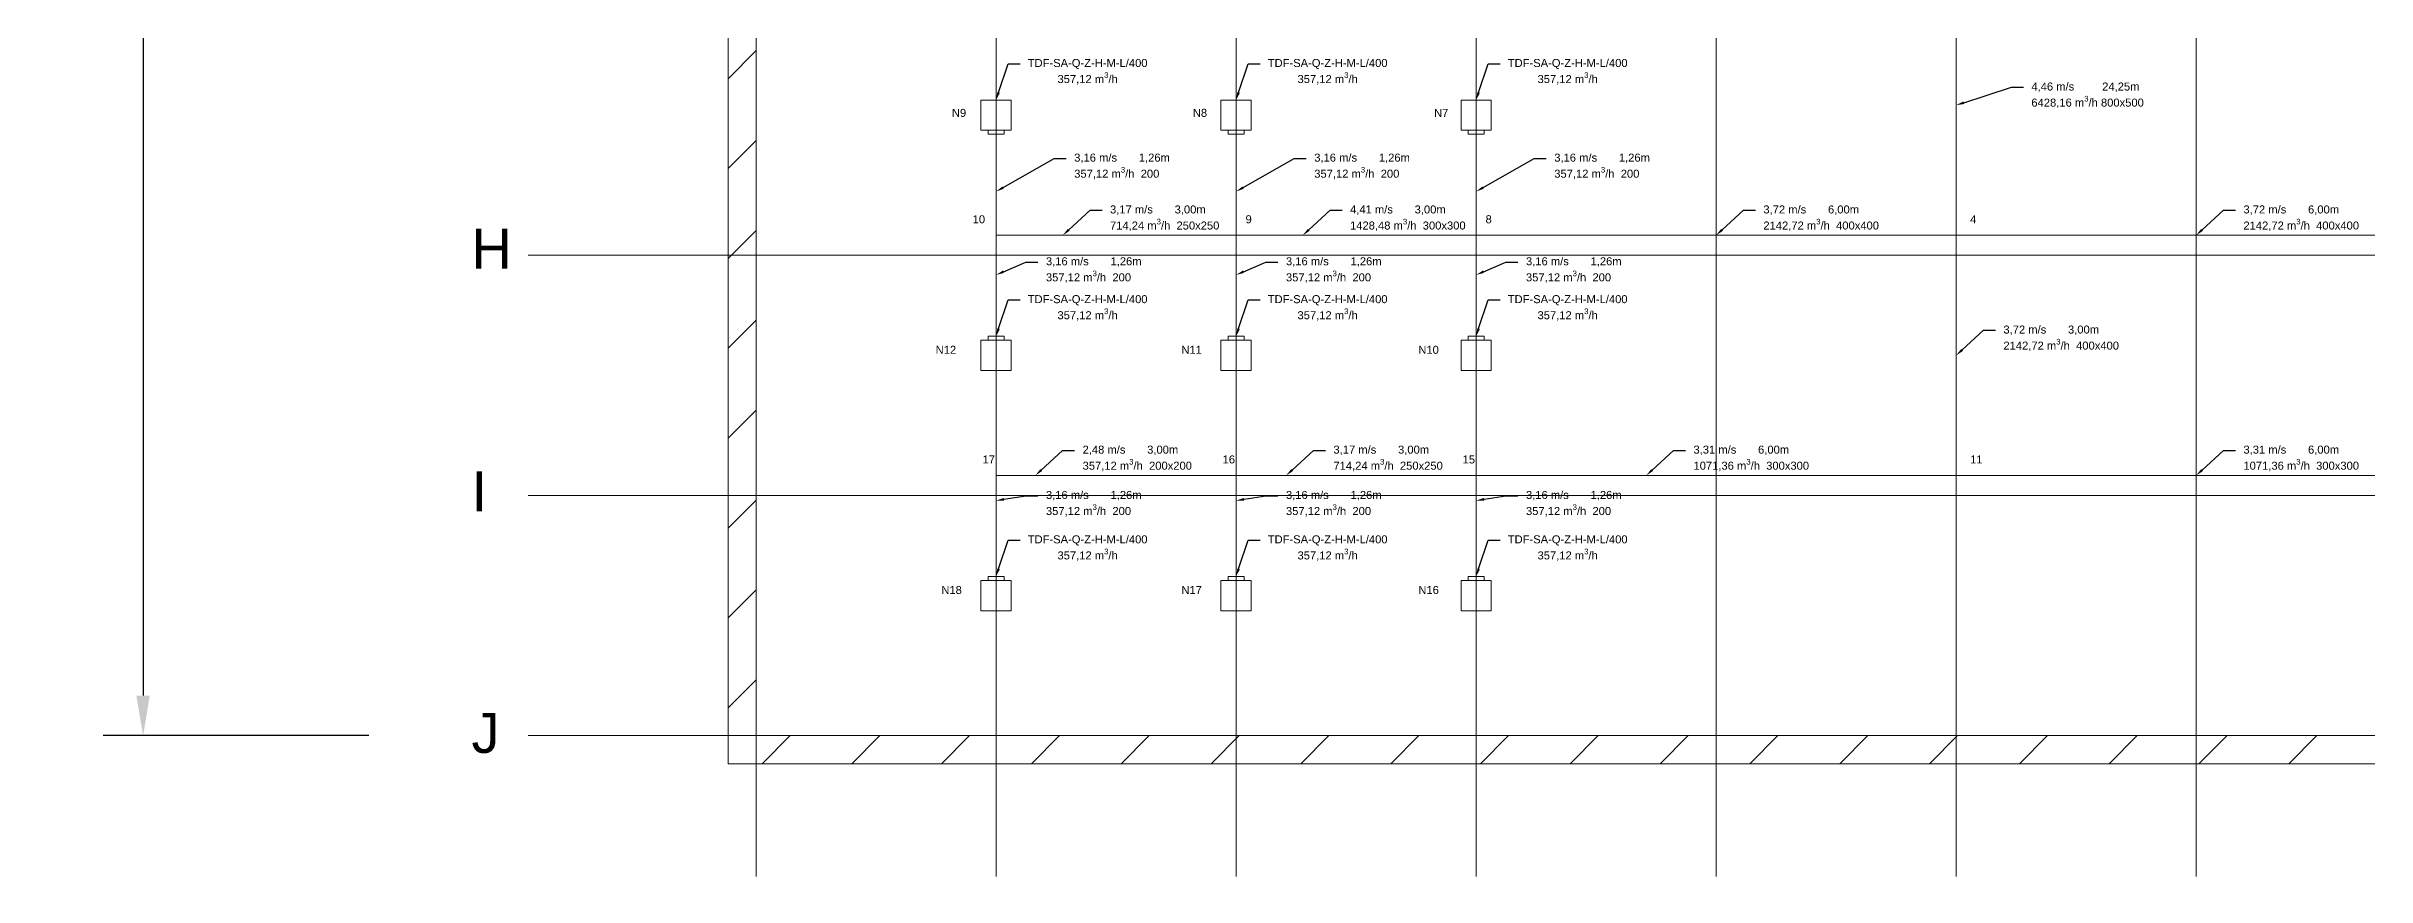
# Model space of a CAD drawing. Header units: millimetres. Extents: x 59762 to 60194, y -87842 to -87548.
# Drawn here: x 59816.6 to 59845.6, y -87729.94 to -87719.57 of the extents above; entities that cross this region are included whole.
import ezdxf
from ezdxf import colors
from ezdxf.entities.mleader import LeaderData, LeaderLine
from ezdxf.math import Vec2, Vec3

# ---------------------------------------------------------------- set-up
doc = ezdxf.new("R2010")
doc.units = ezdxf.units.MM
doc.linetypes.add('JIS_02_1.2', pattern=[2.5, 1.25, -1.25])
for name, color, linetype, lineweight in [('instalacja nawiewna', 150, 'Continuous', 20), ('Nawiew opis', 150, 'Continuous', 20), ('opisy', 7, 'Continuous', 13), ('wymiary', 7, 'Continuous', 13)]:
    doc.layers.add(name, color=color, linetype=linetype, lineweight=lineweight)
doc.layers.add('osie', color=7, linetype='JIS_02_1.2', lineweight=5, transparency=0.7)
doc.layers.add('podkład', color=7, linetype='Continuous', lineweight=13, transparency=0.7)
doc.styles.get("Standard").update_dxf_attribs({"font": 'arial.ttf', "height": 0.02})
doc.styles.add('styl1', font='arial.ttf', dxfattribs={"height": 0.08})
doc.dimstyles.new('wentylacja', dxfattribs={"dimscale": 0, "dimtxt": 0.5, "dimasz": 0.5, "dimexe": 0.5, "dimexo": 0.2, "dimtad": 1, "dimlfac": 100, "dimtxsty": 'styl1', "dimcen": 2.5, "dimadec": 0, "dimazin": 0, "dimtfac": 1, "dimtmove": 0, "dimatfit": 3, "dimfxl": 1, "dimarcsym": 0})

# ---------------------------------------------------------------- blocks, each defined once
blk = doc.blocks.new('*D14')
at = {"layer": 'Defpoints', "color": 0, "transparency": 16777216}
for p in [(59822.621, -87707.177), (59817.81, -87728.177), (59822.621, -87728.177)]:
    blk.add_point(p, dxfattribs=at)
at = {"layer": 'wymiary', "color": 0, "lineweight": -2, "transparency": 16777216}
for p, q in [((59820.631, -87707.177), (59817.31, -87707.177)), ((59817.81, -87707.677), (59817.81, -87727.677)), ((59820.631, -87728.177), (59817.31, -87728.177))]:
    blk.add_line(p, q, dxfattribs=at)
at = {"layer": 'wymiary', "color": 0, "transparency": 16777216}
for points in [[(59817.726, -87707.677), (59817.893, -87707.677), (59817.81, -87707.177)], [(59817.726, -87727.677), (59817.893, -87727.677), (59817.81, -87728.177)]]:
    blk.add_solid(points, dxfattribs=at)
at = {"layer": 'wymiary', "color": 0, "transparency": 16777216, "insert": (59816.929, -87717.677), "char_height": 0.5, "attachment_point": 5, "rotation": 90, "style": 'styl1'}
blk.add_mtext('2100', dxfattribs=at)

msp = doc.modelspace()

# ---------------------------------------------------------------- hatches: boundary and pattern name
at = {"layer": 'podkład'}
h = msp.add_hatch(dxfattribs=at)
h.set_pattern_fill('ANSI31', color=256, scale=0.25)
h.set_pattern_definition([(45, (56867.9775, -93721.4216), (-0.56126601, 0.56126601), [])])
h.paths.add_polyline_path([(59825.121205, -87728.526935), (59855.821205, -87728.526935), (59855.821205, -87706.826935), (59825.121205, -87706.826935)])
h.paths.add_polyline_path([(59825.471205, -87707.176935), (59837.231205, -87707.176935), (59837.231205, -87719.416935), (59843.711205, -87719.416935), (59843.711205, -87707.176935), (59855.471205, -87707.176935), (59855.471205, -87728.176935), (59825.471205, -87728.176935)], flags=16)
h.paths.add_polyline_path([(59837.471205, -87707.176935), (59843.471205, -87707.176935), (59843.471205, -87719.176935), (59837.471205, -87719.176935)], flags=16)

# ---------------------------------------------------------------- linework, layer by layer
at = {"layer": 'instalacja nawiewna', "ltscale": 20}
for p, q in [((59840.471205, -87721.926935), (59840.471205, -87718.676935)), ((59828.372205, -87720.665935), (59828.372205, -87720.615935)), ((59828.570205, -87720.665935), (59828.372205, -87720.665935)), ((59828.471205, -87721.926935), (59828.471205, -87720.665935)), ((59828.570205, -87720.615935), (59828.570205, -87720.665935)), ((59831.372205, -87720.665935), (59831.372205, -87720.615935)), ((59831.570205, -87720.665935), (59831.372205, -87720.665935)), ((59831.471205, -87721.926935), (59831.471205, -87720.665935)), ((59831.570205, -87720.615935), (59831.570205, -87720.665935)), ((59834.372205, -87720.665935), (59834.372205, -87720.615935)), ((59834.570205, -87720.665935), (59834.372205, -87720.665935)), ((59834.471205, -87721.926935), (59834.471205, -87720.665935)), ((59834.570205, -87720.615935), (59834.570205, -87720.665935)), ((59828.471205, -87723.187935), (59828.471205, -87721.926935)), ((59831.471205, -87721.926935), (59828.471205, -87721.926935)), ((59831.471205, -87723.187935), (59831.471205, -87721.926935)), ((59834.471205, -87721.926935), (59831.471205, -87721.926935)), ((59834.471205, -87723.187935), (59834.471205, -87721.926935)), ((59834.471205, -87721.926935), (59840.471205, -87721.926935)), ((59846.471205, -87721.926935), (59840.471205, -87721.926935)), ((59840.471205, -87724.926935), (59840.471205, -87721.926935)), ((59828.570205, -87723.187935), (59828.372205, -87723.187935)), ((59828.372205, -87723.187935), (59828.372205, -87723.237935)), ((59828.570205, -87723.237935), (59828.570205, -87723.187935)), ((59831.570205, -87723.187935), (59831.372205, -87723.187935)), ((59831.372205, -87723.187935), (59831.372205, -87723.237935)), ((59831.570205, -87723.237935), (59831.570205, -87723.187935)), ((59834.570205, -87723.187935), (59834.372205, -87723.187935)), ((59834.372205, -87723.187935), (59834.372205, -87723.237935)), ((59834.570205, -87723.237935), (59834.570205, -87723.187935)), ((59828.471205, -87726.187935), (59828.471205, -87724.926935)), ((59831.471205, -87724.926935), (59828.471205, -87724.926935)), ((59831.471205, -87726.187935), (59831.471205, -87724.926935)), ((59834.471205, -87724.926935), (59831.471205, -87724.926935)), ((59834.471205, -87724.926935), (59840.471205, -87724.926935)), ((59834.471205, -87726.187935), (59834.471205, -87724.926935)), ((59840.471205, -87724.926935), (59846.471205, -87724.926935)), ((59828.570205, -87726.187935), (59828.372205, -87726.187935)), ((59828.372205, -87726.187935), (59828.372205, -87726.237935)), ((59828.570205, -87726.237935), (59828.570205, -87726.187935)), ((59831.570205, -87726.187935), (59831.372205, -87726.187935)), ((59831.372205, -87726.187935), (59831.372205, -87726.237935)), ((59831.570205, -87726.237935), (59831.570205, -87726.187935)), ((59834.570205, -87726.187935), (59834.372205, -87726.187935)), ((59834.372205, -87726.187935), (59834.372205, -87726.237935)), ((59834.570205, -87726.237935), (59834.570205, -87726.187935))]:
    msp.add_line(p, q, dxfattribs=at)
for points in [[(59828.282205, -87720.237935), (59828.660205, -87720.237935), (59828.660205, -87720.615935), (59828.282205, -87720.615935)], [(59831.282205, -87720.237935), (59831.660205, -87720.237935), (59831.660205, -87720.615935), (59831.282205, -87720.615935)], [(59834.282205, -87720.237935), (59834.660205, -87720.237935), (59834.660205, -87720.615935), (59834.282205, -87720.615935)], [(59828.282205, -87723.237935), (59828.660205, -87723.237935), (59828.660205, -87723.615935), (59828.282205, -87723.615935)], [(59831.282205, -87723.237935), (59831.660205, -87723.237935), (59831.660205, -87723.615935), (59831.282205, -87723.615935)], [(59834.282205, -87723.237935), (59834.660205, -87723.237935), (59834.660205, -87723.615935), (59834.282205, -87723.615935)], [(59828.282205, -87726.237935), (59828.660205, -87726.237935), (59828.660205, -87726.615935), (59828.282205, -87726.615935)], [(59831.282205, -87726.237935), (59831.660205, -87726.237935), (59831.660205, -87726.615935), (59831.282205, -87726.615935)], [(59834.282205, -87726.237935), (59834.660205, -87726.237935), (59834.660205, -87726.615935), (59834.282205, -87726.615935)]]:
    msp.add_lwpolyline(points, close=True, dxfattribs=at)
at = {"layer": 'osie', "ltscale": 20}
for p, q in [((59825.471205, -87729.936935), (59825.471205, -87704.936935)), ((59825.471205, -87729.936935), (59825.471205, -87704.936935)), ((59828.471205, -87729.936935), (59828.471205, -87704.936935)), ((59831.471205, -87729.936935), (59831.471205, -87704.936935)), ((59834.471205, -87729.936935), (59834.471205, -87704.936935)), ((59837.471205, -87729.936935), (59837.471205, -87704.936935)), ((59840.471205, -87729.936935), (59840.471205, -87704.936935)), ((59843.471205, -87729.936935), (59843.471205, -87704.936935)), ((59843.471205, -87729.936935), (59843.471205, -87704.936935)), ((59822.621205, -87722.176935), (59857.621205, -87722.176935)), ((59822.621205, -87725.176935), (59857.621205, -87725.176935)), ((59822.621205, -87728.176935), (59857.621205, -87728.176935)), ((59822.621205, -87728.176935), (59857.621205, -87728.176935))]:
    msp.add_line(p, q, dxfattribs=at)
at = {"layer": 'podkład'}
msp.add_lwpolyline([(59825.121205, -87706.826935), (59855.821205, -87706.826935), (59855.821205, -87728.526935), (59825.121205, -87728.526935)], close=True, dxfattribs=at)
msp.add_lwpolyline([(59843.711205, -87707.176935), (59855.471205, -87707.176935), (59855.471205, -87728.176935), (59825.471205, -87728.176935), (59825.471205, -87707.176935)], dxfattribs=at)

# ---------------------------------------------------------------- texts
at = {"layer": 'instalacja nawiewna', "ltscale": 20, "insert": (59828.178337, -87721.676935), "char_height": 0.1, "attachment_point": 1, "style": 'styl1'}
msp.add_mtext_dynamic_manual_height_columns('10', width=0.2, gutter_width=1, heights=[0], dxfattribs=at)
at = {"layer": 'Nawiew opis', "ltscale": 20, "char_height": 0.1, "attachment_point": 1, "style": 'styl1'}
for s, insert in [('N9', (59827.918584, -87720.348181)), ('N8', (59830.930316, -87720.348181)), ('N7', (59833.945217, -87720.348181)), ('9', (59831.589089, -87721.676935)), ('8', (59834.589089, -87721.676935)), ('4', (59840.645597, -87721.676935)), ('N12', (59827.715827, -87723.307571)), ('N10', (59833.748797, -87723.307571)), ('N11', (59830.786736, -87723.307571)), ('17', (59828.302461, -87724.676935)), ('16', (59831.302461, -87724.676935)), ('15', (59834.302461, -87724.676935)), ('11', (59840.645597, -87724.676935)), ('N18', (59827.786736, -87726.307571)), ('N17', (59830.786736, -87726.307571)), ('N16', (59833.748797, -87726.307571))]:
    msp.add_mtext_dynamic_manual_height_columns(s, width=0.2, gutter_width=1, heights=[0], dxfattribs=dict(at, insert=insert))
at = {"layer": 'opisy', "char_height": 0.5, "attachment_point": 1}
for s, insert in [('H ', (59821.915283, -87721.846014)), ('I ', (59821.915283, -87724.875099)), ('J ', (59821.915283, -87727.892805))]:
    msp.add_mtext_dynamic_manual_height_columns(s, width=0.9375, gutter_width=4.6875, heights=[0], dxfattribs=dict(at, insert=insert))

# ---------------------------------------------------------------- dimensions: what is measured, and where the dimension line sits
at = {"layer": 'wymiary'}
dim = msp.add_linear_dim(base=(59817.809703, -87728.176935), p1=(59822.621205, -87707.176935), p2=(59822.621205, -87728.176935), angle=90, dimstyle='wentylacja', override={"dimscale": 1}, dxfattribs=at)
dim.commit()
dim.dimension.update_dxf_attribs({"geometry": '*D14', "text_midpoint": (59816.929417, -87717.676935)})

# ---------------------------------------------------------------- leaders
at = {"layer": 'Nawiew opis', "ltscale": 20}
ml = msp.add_multileader_mtext('Standard', dxfattribs=at)
ml.set_content('\\A1;TDF-SA-Q-Z-H-M-L/400\\P357,12 m{\\H0.7x;\\S3^ ;}/h', color=256, style='styl1')
ml.set_leader_properties()
ml.build(insert=Vec2(0, 0))
ml.multileader.update_dxf_attribs({"dogleg_length": 0.3, "arrow_head_size": 0.1})
ctx = ml.context
ctx.base_point, ctx.char_height, ctx.arrow_head_size, ctx.landing_gap_size, ctx.plane_origin = Vec3(59828.771205, -87719.784819), 0.1, 0.1, 0.1, Vec3(59828.720205, -87720.427935)
ctx.text_align_type = 1
notes = []
notes.append((ctx, [(0, (1, 1, 0), (59828.621205, -87719.784819), (1, 0), 0.15, [(0, [(59828.471205, -87720.237935)], 0, [])])]))
ctx.mtext.insert, ctx.mtext.alignment, ctx.mtext.flow_direction = Vec3(59829.615168, -87719.724928), 2, 5
ml = msp.add_multileader_mtext('Standard', dxfattribs=at)
ml.set_content('\\A1;TDF-SA-Q-Z-H-M-L/400\\P357,12 m{\\H0.7x;\\S3^ ;}/h', color=256, style='styl1')
ml.set_leader_properties()
ml.build(insert=Vec2(0, 0))
ml.multileader.update_dxf_attribs({"dogleg_length": 0.3, "arrow_head_size": 0.1})
ctx = ml.context
ctx.base_point, ctx.char_height, ctx.arrow_head_size, ctx.landing_gap_size, ctx.plane_origin = Vec3(59831.771205, -87719.784819), 0.1, 0.1, 0.1, Vec3(59831.720205, -87720.427935)
ctx.text_align_type = 1
notes.append((ctx, [(0, (1, 1, 0), (59831.621205, -87719.784819), (1, 0), 0.15, [(0, [(59831.471205, -87720.237935)], 0, [])])]))
ctx.mtext.insert, ctx.mtext.alignment, ctx.mtext.flow_direction = Vec3(59832.615168, -87719.724928), 2, 5
ml = msp.add_multileader_mtext('Standard', dxfattribs=at)
ml.set_content('\\A1;TDF-SA-Q-Z-H-M-L/400\\P357,12 m{\\H0.7x;\\S3^ ;}/h', color=256, style='styl1')
ml.set_leader_properties()
ml.build(insert=Vec2(0, 0))
ml.multileader.update_dxf_attribs({"dogleg_length": 0.3, "arrow_head_size": 0.1})
ctx = ml.context
ctx.base_point, ctx.char_height, ctx.arrow_head_size, ctx.landing_gap_size, ctx.plane_origin = Vec3(59834.771205, -87719.784819), 0.1, 0.1, 0.1, Vec3(59834.720205, -87720.427935)
ctx.text_align_type = 1
notes.append((ctx, [(0, (1, 1, 0), (59834.621205, -87719.784819), (1, 0), 0.15, [(0, [(59834.471205, -87720.237935)], 0, [])])]))
ctx.mtext.insert, ctx.mtext.alignment, ctx.mtext.flow_direction = Vec3(59835.615168, -87719.724928), 2, 5
ml = msp.add_multileader_mtext('Standard', dxfattribs=at)
ml.set_content('\\A1;4,46 m/s         24,25m\\P6428,16 m{\\H0.7x;\\S3^ ;}/h 800x500', color=256, style='styl1')
ml.set_leader_properties()
ml.build(insert=Vec2(0, 0))
ml.multileader.update_dxf_attribs({"dogleg_length": 0.15, "arrow_head_size": 0.1})
ctx = ml.context
ctx.base_point, ctx.char_height, ctx.arrow_head_size, ctx.landing_gap_size, ctx.plane_origin = Vec3(59841.310912, -87720.078918), 0.1, 0.1, 0.1, Vec3(59840.471205, -87720.301935)
notes.append((ctx, [(0, (1, 1, 0), (59841.160912, -87720.078918), (1, 0), 0.15, [(0, [(59840.471205, -87720.301935)], 0, [])])]))
ctx.mtext.insert, ctx.mtext.flow_direction = Vec3(59841.410912, -87720.019027), 5
ml = msp.add_multileader_mtext('Standard', dxfattribs=at)
ml.set_content('\\A1;3,16 m/s       1,26m\\P357,12 m{\\H0.7x;\\S3^ ;}/h  200', color=256, style='styl1')
ml.set_leader_properties()
ml.build(insert=Vec2(0, 0))
ml.multileader.update_dxf_attribs({"dogleg_length": 0.15, "arrow_head_size": 0.1})
ctx = ml.context
ctx.base_point, ctx.char_height, ctx.arrow_head_size, ctx.landing_gap_size, ctx.plane_origin = Vec3(59829.347748, -87720.966969), 0.1, 0.1, 0.1, Vec3(59828.471205, -87721.380906)
notes.append((ctx, [(0, (1, 1, 0), (59829.197748, -87720.966969), (1, 0), 0.15, [(0, [(59828.471205, -87721.380906)], 0, [])])]))
ctx.mtext.insert, ctx.mtext.flow_direction = Vec3(59829.447748, -87720.907078), 5
ml = msp.add_multileader_mtext('Standard', dxfattribs=at)
ml.set_content('\\A1;3,16 m/s       1,26m\\P357,12 m{\\H0.7x;\\S3^ ;}/h  200', color=256, style='styl1')
ml.set_leader_properties()
ml.build(insert=Vec2(0, 0))
ml.multileader.update_dxf_attribs({"dogleg_length": 0.15, "arrow_head_size": 0.1})
ctx = ml.context
ctx.base_point, ctx.char_height, ctx.arrow_head_size, ctx.landing_gap_size, ctx.plane_origin = Vec3(59832.347748, -87720.966969), 0.1, 0.1, 0.1, Vec3(59831.471205, -87721.380906)
notes.append((ctx, [(0, (1, 1, 0), (59832.197748, -87720.966969), (1, 0), 0.15, [(0, [(59831.471205, -87721.380906)], 0, [])])]))
ctx.mtext.insert, ctx.mtext.flow_direction = Vec3(59832.447748, -87720.907078), 5
ml = msp.add_multileader_mtext('Standard', dxfattribs=at)
ml.set_content('\\A1;3,16 m/s       1,26m\\P357,12 m{\\H0.7x;\\S3^ ;}/h  200', color=256, style='styl1')
ml.set_leader_properties()
ml.build(insert=Vec2(0, 0))
ml.multileader.update_dxf_attribs({"dogleg_length": 0.15, "arrow_head_size": 0.1})
ctx = ml.context
ctx.base_point, ctx.char_height, ctx.arrow_head_size, ctx.landing_gap_size, ctx.plane_origin = Vec3(59835.347748, -87720.966969), 0.1, 0.1, 0.1, Vec3(59834.471205, -87721.380906)
notes.append((ctx, [(0, (1, 1, 0), (59835.197748, -87720.966969), (1, 0), 0.15, [(0, [(59834.471205, -87721.380906)], 0, [])])]))
ctx.mtext.insert, ctx.mtext.flow_direction = Vec3(59835.447748, -87720.907078), 5
ml = msp.add_multileader_mtext('Standard', dxfattribs=at)
ml.set_content('\\A1;3,17 m/s       3,00m\\P714,24 m{\\H0.7x;\\S3^ ;}/h  250x250', color=256, style='styl1')
ml.set_leader_properties()
ml.build(insert=Vec2(0, 0))
ml.multileader.update_dxf_attribs({"dogleg_length": 0.15, "arrow_head_size": 0.1})
ctx = ml.context
ctx.base_point, ctx.char_height, ctx.arrow_head_size, ctx.landing_gap_size, ctx.plane_origin = Vec3(59829.795254, -87721.614276), 0.1, 0.1, 0.1, Vec3(59829.971205, -87721.926935)
notes.append((ctx, [(0, (1, 1, 0), (59829.645254, -87721.614276), (1, 0), 0.15, [(0, [(59829.305022, -87721.926935)], 0, [])])]))
ctx.mtext.insert, ctx.mtext.flow_direction = Vec3(59829.895254, -87721.554385), 5
ml = msp.add_multileader_mtext('Standard', dxfattribs=at)
ml.set_content('\\A1;4,41 m/s       3,00m\\P1428,48 m{\\H0.7x;\\S3^ ;}/h  300x300', color=256, style='styl1')
ml.set_leader_properties()
ml.build(insert=Vec2(0, 0))
ml.multileader.update_dxf_attribs({"dogleg_length": 0.15, "arrow_head_size": 0.1})
ctx = ml.context
ctx.base_point, ctx.char_height, ctx.arrow_head_size, ctx.landing_gap_size, ctx.plane_origin = Vec3(59832.795254, -87721.614276), 0.1, 0.1, 0.1, Vec3(59832.971205, -87721.926935)
notes.append((ctx, [(0, (1, 1, 0), (59832.645254, -87721.614276), (1, 0), 0.15, [(0, [(59832.305022, -87721.926935)], 0, [])])]))
ctx.mtext.insert, ctx.mtext.flow_direction = Vec3(59832.895254, -87721.554385), 5
ml = msp.add_multileader_mtext('Standard', dxfattribs=at)
ml.set_content('\\A1;3,72 m/s       6,00m\\P2142,72 m{\\H0.7x;\\S3^ ;}/h  400x400', color=256, style='styl1')
ml.set_leader_properties()
ml.build(insert=Vec2(0, 0))
ml.multileader.update_dxf_attribs({"dogleg_length": 0.15, "arrow_head_size": 0.1})
ctx = ml.context
ctx.base_point, ctx.char_height, ctx.arrow_head_size, ctx.landing_gap_size, ctx.plane_origin = Vec3(59837.961436, -87721.614276), 0.1, 0.1, 0.1, Vec3(59838.137387, -87721.926935)
notes.append((ctx, [(0, (1, 1, 0), (59837.811436, -87721.614276), (1, 0), 0.15, [(0, [(59837.471205, -87721.926935)], 0, [])])]))
ctx.mtext.insert, ctx.mtext.flow_direction = Vec3(59838.061436, -87721.554385), 5
ml = msp.add_multileader_mtext('Standard', dxfattribs=at)
ml.set_content('\\A1;3,72 m/s       6,00m\\P2142,72 m{\\H0.7x;\\S3^ ;}/h  400x400', color=256, style='styl1')
ml.set_leader_properties()
ml.build(insert=Vec2(0, 0))
ml.multileader.update_dxf_attribs({"dogleg_length": 0.15, "arrow_head_size": 0.1})
ctx = ml.context
ctx.base_point, ctx.char_height, ctx.arrow_head_size, ctx.landing_gap_size, ctx.plane_origin = Vec3(59843.961436, -87721.614276), 0.1, 0.1, 0.1, Vec3(59844.137387, -87721.926935)
notes.append((ctx, [(0, (1, 1, 0), (59843.811436, -87721.614276), (1, 0), 0.15, [(0, [(59843.471205, -87721.926935)], 0, [])])]))
ctx.mtext.insert, ctx.mtext.flow_direction = Vec3(59844.061436, -87721.554385), 5
ml = msp.add_multileader_mtext('Standard', dxfattribs=at)
ml.set_content('\\A1;3,16 m/s       1,26m\\P357,12 m{\\H0.7x;\\S3^ ;}/h  200', color=256, style='styl1')
ml.set_leader_properties()
ml.build(insert=Vec2(0, 0))
ml.multileader.update_dxf_attribs({"dogleg_length": 0.15, "arrow_head_size": 0.1})
ctx = ml.context
ctx.base_point, ctx.char_height, ctx.arrow_head_size, ctx.landing_gap_size, ctx.plane_origin = Vec3(59828.994194, -87722.261544), 0.1, 0.1, 0.1, Vec3(59828.471205, -87722.421928)
notes.append((ctx, [(0, (1, 1, 0), (59828.844194, -87722.261544), (1, 0), 0.15, [(0, [(59828.471205, -87722.421928)], 0, [])])]))
ctx.mtext.insert, ctx.mtext.flow_direction = Vec3(59829.094194, -87722.201653), 5
ml = msp.add_multileader_mtext('Standard', dxfattribs=at)
ml.set_content('\\A1;3,16 m/s       1,26m\\P357,12 m{\\H0.7x;\\S3^ ;}/h  200', color=256, style='styl1')
ml.set_leader_properties()
ml.build(insert=Vec2(0, 0))
ml.multileader.update_dxf_attribs({"dogleg_length": 0.15, "arrow_head_size": 0.1})
ctx = ml.context
ctx.base_point, ctx.char_height, ctx.arrow_head_size, ctx.landing_gap_size, ctx.plane_origin = Vec3(59831.994194, -87722.261544), 0.1, 0.1, 0.1, Vec3(59831.471205, -87722.421928)
notes.append((ctx, [(0, (1, 1, 0), (59831.844194, -87722.261544), (1, 0), 0.15, [(0, [(59831.471205, -87722.421928)], 0, [])])]))
ctx.mtext.insert, ctx.mtext.flow_direction = Vec3(59832.094194, -87722.201653), 5
ml = msp.add_multileader_mtext('Standard', dxfattribs=at)
ml.set_content('\\A1;3,16 m/s       1,26m\\P357,12 m{\\H0.7x;\\S3^ ;}/h  200', color=256, style='styl1')
ml.set_leader_properties()
ml.build(insert=Vec2(0, 0))
ml.multileader.update_dxf_attribs({"dogleg_length": 0.15, "arrow_head_size": 0.1})
ctx = ml.context
ctx.base_point, ctx.char_height, ctx.arrow_head_size, ctx.landing_gap_size, ctx.plane_origin = Vec3(59834.994194, -87722.261544), 0.1, 0.1, 0.1, Vec3(59834.471205, -87722.421928)
notes.append((ctx, [(0, (1, 1, 0), (59834.844194, -87722.261544), (1, 0), 0.15, [(0, [(59834.471205, -87722.421928)], 0, [])])]))
ctx.mtext.insert, ctx.mtext.flow_direction = Vec3(59835.094194, -87722.201653), 5
ml = msp.add_multileader_mtext('Standard', dxfattribs=at)
ml.set_content('\\A1;TDF-SA-Q-Z-H-M-L/400\\P357,12 m{\\H0.7x;\\S3^ ;}/h', color=256, style='styl1')
ml.set_leader_properties()
ml.build(insert=Vec2(0, 0))
ml.multileader.update_dxf_attribs({"dogleg_length": 0.3, "arrow_head_size": 0.1})
ctx = ml.context
ctx.base_point, ctx.char_height, ctx.arrow_head_size, ctx.landing_gap_size, ctx.plane_origin = Vec3(59828.771205, -87722.734819), 0.1, 0.1, 0.1, Vec3(59828.720205, -87723.377935)
ctx.text_align_type = 1
notes.append((ctx, [(0, (1, 1, 0), (59828.621205, -87722.734819), (1, 0), 0.15, [(0, [(59828.471205, -87723.187935)], 0, [])])]))
ctx.mtext.insert, ctx.mtext.alignment, ctx.mtext.flow_direction = Vec3(59829.615168, -87722.674928), 2, 5
ml = msp.add_multileader_mtext('Standard', dxfattribs=at)
ml.set_content('\\A1;TDF-SA-Q-Z-H-M-L/400\\P357,12 m{\\H0.7x;\\S3^ ;}/h', color=256, style='styl1')
ml.set_leader_properties()
ml.build(insert=Vec2(0, 0))
ml.multileader.update_dxf_attribs({"dogleg_length": 0.3, "arrow_head_size": 0.1})
ctx = ml.context
ctx.base_point, ctx.char_height, ctx.arrow_head_size, ctx.landing_gap_size, ctx.plane_origin = Vec3(59831.771205, -87722.734819), 0.1, 0.1, 0.1, Vec3(59831.720205, -87723.377935)
ctx.text_align_type = 1
notes.append((ctx, [(0, (1, 1, 0), (59831.621205, -87722.734819), (1, 0), 0.15, [(0, [(59831.471205, -87723.187935)], 0, [])])]))
ctx.mtext.insert, ctx.mtext.alignment, ctx.mtext.flow_direction = Vec3(59832.615168, -87722.674928), 2, 5
ml = msp.add_multileader_mtext('Standard', dxfattribs=at)
ml.set_content('\\A1;TDF-SA-Q-Z-H-M-L/400\\P357,12 m{\\H0.7x;\\S3^ ;}/h', color=256, style='styl1')
ml.set_leader_properties()
ml.build(insert=Vec2(0, 0))
ml.multileader.update_dxf_attribs({"dogleg_length": 0.3, "arrow_head_size": 0.1})
ctx = ml.context
ctx.base_point, ctx.char_height, ctx.arrow_head_size, ctx.landing_gap_size, ctx.plane_origin = Vec3(59834.771205, -87722.734819), 0.1, 0.1, 0.1, Vec3(59834.720205, -87723.377935)
ctx.text_align_type = 1
notes.append((ctx, [(0, (1, 1, 0), (59834.621205, -87722.734819), (1, 0), 0.15, [(0, [(59834.471205, -87723.187935)], 0, [])])]))
ctx.mtext.insert, ctx.mtext.alignment, ctx.mtext.flow_direction = Vec3(59835.615168, -87722.674928), 2, 5
ml = msp.add_multileader_mtext('Standard', dxfattribs=at)
ml.set_content('\\A1;3,72 m/s       3,00m\\P2142,72 m{\\H0.7x;\\S3^ ;}/h  400x400', color=256, style='styl1')
ml.set_leader_properties()
ml.build(insert=Vec2(0, 0))
ml.multileader.update_dxf_attribs({"dogleg_length": 0.15, "arrow_head_size": 0.1})
ctx = ml.context
ctx.base_point, ctx.char_height, ctx.arrow_head_size, ctx.landing_gap_size, ctx.plane_origin = Vec3(59840.961436, -87723.114276), 0.1, 0.1, 0.1, Vec3(59841.137387, -87723.426935)
notes.append((ctx, [(0, (1, 1, 0), (59840.811436, -87723.114276), (1, 0), 0.15, [(0, [(59840.471205, -87723.426935)], 0, [])])]))
ctx.mtext.insert, ctx.mtext.flow_direction = Vec3(59841.061436, -87723.054385), 5
ml = msp.add_multileader_mtext('Standard', dxfattribs=at)
ml.set_content('\\A1;2,48 m/s       3,00m\\P357,12 m{\\H0.7x;\\S3^ ;}/h  200x200', color=256, style='styl1')
ml.set_leader_properties()
ml.build(insert=Vec2(0, 0))
ml.multileader.update_dxf_attribs({"dogleg_length": 0.15, "arrow_head_size": 0.1})
ctx = ml.context
ctx.base_point, ctx.char_height, ctx.arrow_head_size, ctx.landing_gap_size, ctx.plane_origin = Vec3(59829.452257, -87724.614276), 0.1, 0.1, 0.1, Vec3(59829.628208, -87724.926935)
notes.append((ctx, [(0, (1, 1, 0), (59829.302257, -87724.614276), (1, 0), 0.15, [(0, [(59828.962025, -87724.926935)], 0, [])])]))
ctx.mtext.insert, ctx.mtext.flow_direction = Vec3(59829.552257, -87724.554385), 5
ml = msp.add_multileader_mtext('Standard', dxfattribs=at)
ml.set_content('\\A1;3,17 m/s       3,00m\\P714,24 m{\\H0.7x;\\S3^ ;}/h  250x250', color=256, style='styl1')
ml.set_leader_properties()
ml.build(insert=Vec2(0, 0))
ml.multileader.update_dxf_attribs({"dogleg_length": 0.15, "arrow_head_size": 0.1})
ctx = ml.context
ctx.base_point, ctx.char_height, ctx.arrow_head_size, ctx.landing_gap_size, ctx.plane_origin = Vec3(59832.587774, -87724.614276), 0.1, 0.1, 0.1, Vec3(59832.763725, -87724.926935)
notes.append((ctx, [(0, (1, 1, 0), (59832.437774, -87724.614276), (1, 0), 0.15, [(0, [(59832.097543, -87724.926935)], 0, [])])]))
ctx.mtext.insert, ctx.mtext.flow_direction = Vec3(59832.687774, -87724.554385), 5
ml = msp.add_multileader_mtext('Standard', dxfattribs=at)
ml.set_content('\\A1;3,31 m/s       6,00m\\P1071,36 m{\\H0.7x;\\S3^ ;}/h  300x300', color=256, style='styl1')
ml.set_leader_properties()
ml.build(insert=Vec2(0, 0))
ml.multileader.update_dxf_attribs({"dogleg_length": 0.15, "arrow_head_size": 0.1})
ctx = ml.context
ctx.base_point, ctx.char_height, ctx.arrow_head_size, ctx.landing_gap_size, ctx.plane_origin = Vec3(59837.087774, -87724.614276), 0.1, 0.1, 0.1, Vec3(59837.263725, -87724.926935)
notes.append((ctx, [(0, (1, 1, 0), (59836.937774, -87724.614276), (1, 0), 0.15, [(0, [(59836.597543, -87724.926935)], 0, [])])]))
ctx.mtext.insert, ctx.mtext.flow_direction = Vec3(59837.187774, -87724.554385), 5
ml = msp.add_multileader_mtext('Standard', dxfattribs=at)
ml.set_content('\\A1;3,31 m/s       6,00m\\P1071,36 m{\\H0.7x;\\S3^ ;}/h  300x300', color=256, style='styl1')
ml.set_leader_properties()
ml.build(insert=Vec2(0, 0))
ml.multileader.update_dxf_attribs({"dogleg_length": 0.15, "arrow_head_size": 0.1})
ctx = ml.context
ctx.base_point, ctx.char_height, ctx.arrow_head_size, ctx.landing_gap_size, ctx.plane_origin = Vec3(59843.961436, -87724.614276), 0.1, 0.1, 0.1, Vec3(59844.137387, -87724.926935)
notes.append((ctx, [(0, (1, 1, 0), (59843.811436, -87724.614276), (1, 0), 0.15, [(0, [(59843.471205, -87724.926935)], 0, [])])]))
ctx.mtext.insert, ctx.mtext.flow_direction = Vec3(59844.061436, -87724.554385), 5
ml = msp.add_multileader_mtext('Standard', dxfattribs=at)
ml.set_content('\\A1;3,16 m/s       1,26m\\P357,12 m{\\H0.7x;\\S3^ ;}/h  200', color=256, style='styl1')
ml.set_leader_properties()
ml.build(insert=Vec2(0, 0))
ml.multileader.update_dxf_attribs({"dogleg_length": 0.15, "arrow_head_size": 0.1})
ctx = ml.context
ctx.base_point, ctx.char_height, ctx.arrow_head_size, ctx.landing_gap_size, ctx.plane_origin = Vec3(59828.994194, -87725.180241), 0.1, 0.1, 0.1, Vec3(59828.471205, -87725.240625)
notes.append((ctx, [(0, (1, 1, 0), (59828.844194, -87725.180241), (1, 0), 0.15, [(0, [(59828.471205, -87725.240625)], 0, [])])]))
ctx.mtext.insert, ctx.mtext.flow_direction = Vec3(59829.094194, -87725.12035), 5
ml = msp.add_multileader_mtext('Standard', dxfattribs=at)
ml.set_content('\\A1;3,16 m/s       1,26m\\P357,12 m{\\H0.7x;\\S3^ ;}/h  200', color=256, style='styl1')
ml.set_leader_properties()
ml.build(insert=Vec2(0, 0))
ml.multileader.update_dxf_attribs({"dogleg_length": 0.15, "arrow_head_size": 0.1})
ctx = ml.context
ctx.base_point, ctx.char_height, ctx.arrow_head_size, ctx.landing_gap_size, ctx.plane_origin = Vec3(59831.994194, -87725.180241), 0.1, 0.1, 0.1, Vec3(59831.471205, -87725.240625)
notes.append((ctx, [(0, (1, 1, 0), (59831.844194, -87725.180241), (1, 0), 0.15, [(0, [(59831.471205, -87725.240625)], 0, [])])]))
ctx.mtext.insert, ctx.mtext.flow_direction = Vec3(59832.094194, -87725.12035), 5
ml = msp.add_multileader_mtext('Standard', dxfattribs=at)
ml.set_content('\\A1;3,16 m/s       1,26m\\P357,12 m{\\H0.7x;\\S3^ ;}/h  200', color=256, style='styl1')
ml.set_leader_properties()
ml.build(insert=Vec2(0, 0))
ml.multileader.update_dxf_attribs({"dogleg_length": 0.15, "arrow_head_size": 0.1})
ctx = ml.context
ctx.base_point, ctx.char_height, ctx.arrow_head_size, ctx.landing_gap_size, ctx.plane_origin = Vec3(59834.994194, -87725.180241), 0.1, 0.1, 0.1, Vec3(59834.471205, -87725.240625)
notes.append((ctx, [(0, (1, 1, 0), (59834.844194, -87725.180241), (1, 0), 0.15, [(0, [(59834.471205, -87725.240625)], 0, [])])]))
ctx.mtext.insert, ctx.mtext.flow_direction = Vec3(59835.094194, -87725.12035), 5
ml = msp.add_multileader_mtext('Standard', dxfattribs=at)
ml.set_content('\\A1;TDF-SA-Q-Z-H-M-L/400\\P357,12 m{\\H0.7x;\\S3^ ;}/h', color=256, style='styl1')
ml.set_leader_properties()
ml.build(insert=Vec2(0, 0))
ml.multileader.update_dxf_attribs({"dogleg_length": 0.3, "arrow_head_size": 0.1})
ctx = ml.context
ctx.base_point, ctx.char_height, ctx.arrow_head_size, ctx.landing_gap_size, ctx.plane_origin = Vec3(59828.771205, -87725.734819), 0.1, 0.1, 0.1, Vec3(59828.720205, -87726.377935)
ctx.text_align_type = 1
notes.append((ctx, [(0, (1, 1, 0), (59828.621205, -87725.734819), (1, 0), 0.15, [(0, [(59828.471205, -87726.187935)], 0, [])])]))
ctx.mtext.insert, ctx.mtext.alignment, ctx.mtext.flow_direction = Vec3(59829.615168, -87725.674928), 2, 5
ml = msp.add_multileader_mtext('Standard', dxfattribs=at)
ml.set_content('\\A1;TDF-SA-Q-Z-H-M-L/400\\P357,12 m{\\H0.7x;\\S3^ ;}/h', color=256, style='styl1')
ml.set_leader_properties()
ml.build(insert=Vec2(0, 0))
ml.multileader.update_dxf_attribs({"dogleg_length": 0.3, "arrow_head_size": 0.1})
ctx = ml.context
ctx.base_point, ctx.char_height, ctx.arrow_head_size, ctx.landing_gap_size, ctx.plane_origin = Vec3(59831.771205, -87725.734819), 0.1, 0.1, 0.1, Vec3(59831.720205, -87726.377935)
ctx.text_align_type = 1
notes.append((ctx, [(0, (1, 1, 0), (59831.621205, -87725.734819), (1, 0), 0.15, [(0, [(59831.471205, -87726.187935)], 0, [])])]))
ctx.mtext.insert, ctx.mtext.alignment, ctx.mtext.flow_direction = Vec3(59832.615168, -87725.674928), 2, 5
ml = msp.add_multileader_mtext('Standard', dxfattribs=at)
ml.set_content('\\A1;TDF-SA-Q-Z-H-M-L/400\\P357,12 m{\\H0.7x;\\S3^ ;}/h', color=256, style='styl1')
ml.set_leader_properties()
ml.build(insert=Vec2(0, 0))
ml.multileader.update_dxf_attribs({"dogleg_length": 0.3, "arrow_head_size": 0.1})
ctx = ml.context
ctx.base_point, ctx.char_height, ctx.arrow_head_size, ctx.landing_gap_size, ctx.plane_origin = Vec3(59834.771205, -87725.734819), 0.1, 0.1, 0.1, Vec3(59834.720205, -87726.377935)
ctx.text_align_type = 1
notes.append((ctx, [(0, (1, 1, 0), (59834.621205, -87725.734819), (1, 0), 0.15, [(0, [(59834.471205, -87726.187935)], 0, [])])]))
ctx.mtext.insert, ctx.mtext.alignment, ctx.mtext.flow_direction = Vec3(59835.615168, -87725.674928), 2, 5
for ctx, leaders in notes:
    for number, flags, end, landing, length, lines in leaders:
        leader = LeaderData()
        leader.index, (leader.has_last_leader_line, leader.has_dogleg_vector, leader.attachment_direction) = number, flags
        leader.last_leader_point, leader.dogleg_vector, leader.dogleg_length = Vec3(end), Vec3(landing), length
        for number, points, colour, breaks in lines:
            line = LeaderLine()
            line.index, line.vertices, line.color, line.breaks = number, Vec3.list(points), colors.encode_raw_color(colour), breaks
            leader.lines.append(line)
        ctx.leaders.append(leader)

doc.saveas('drawing.dxf')
